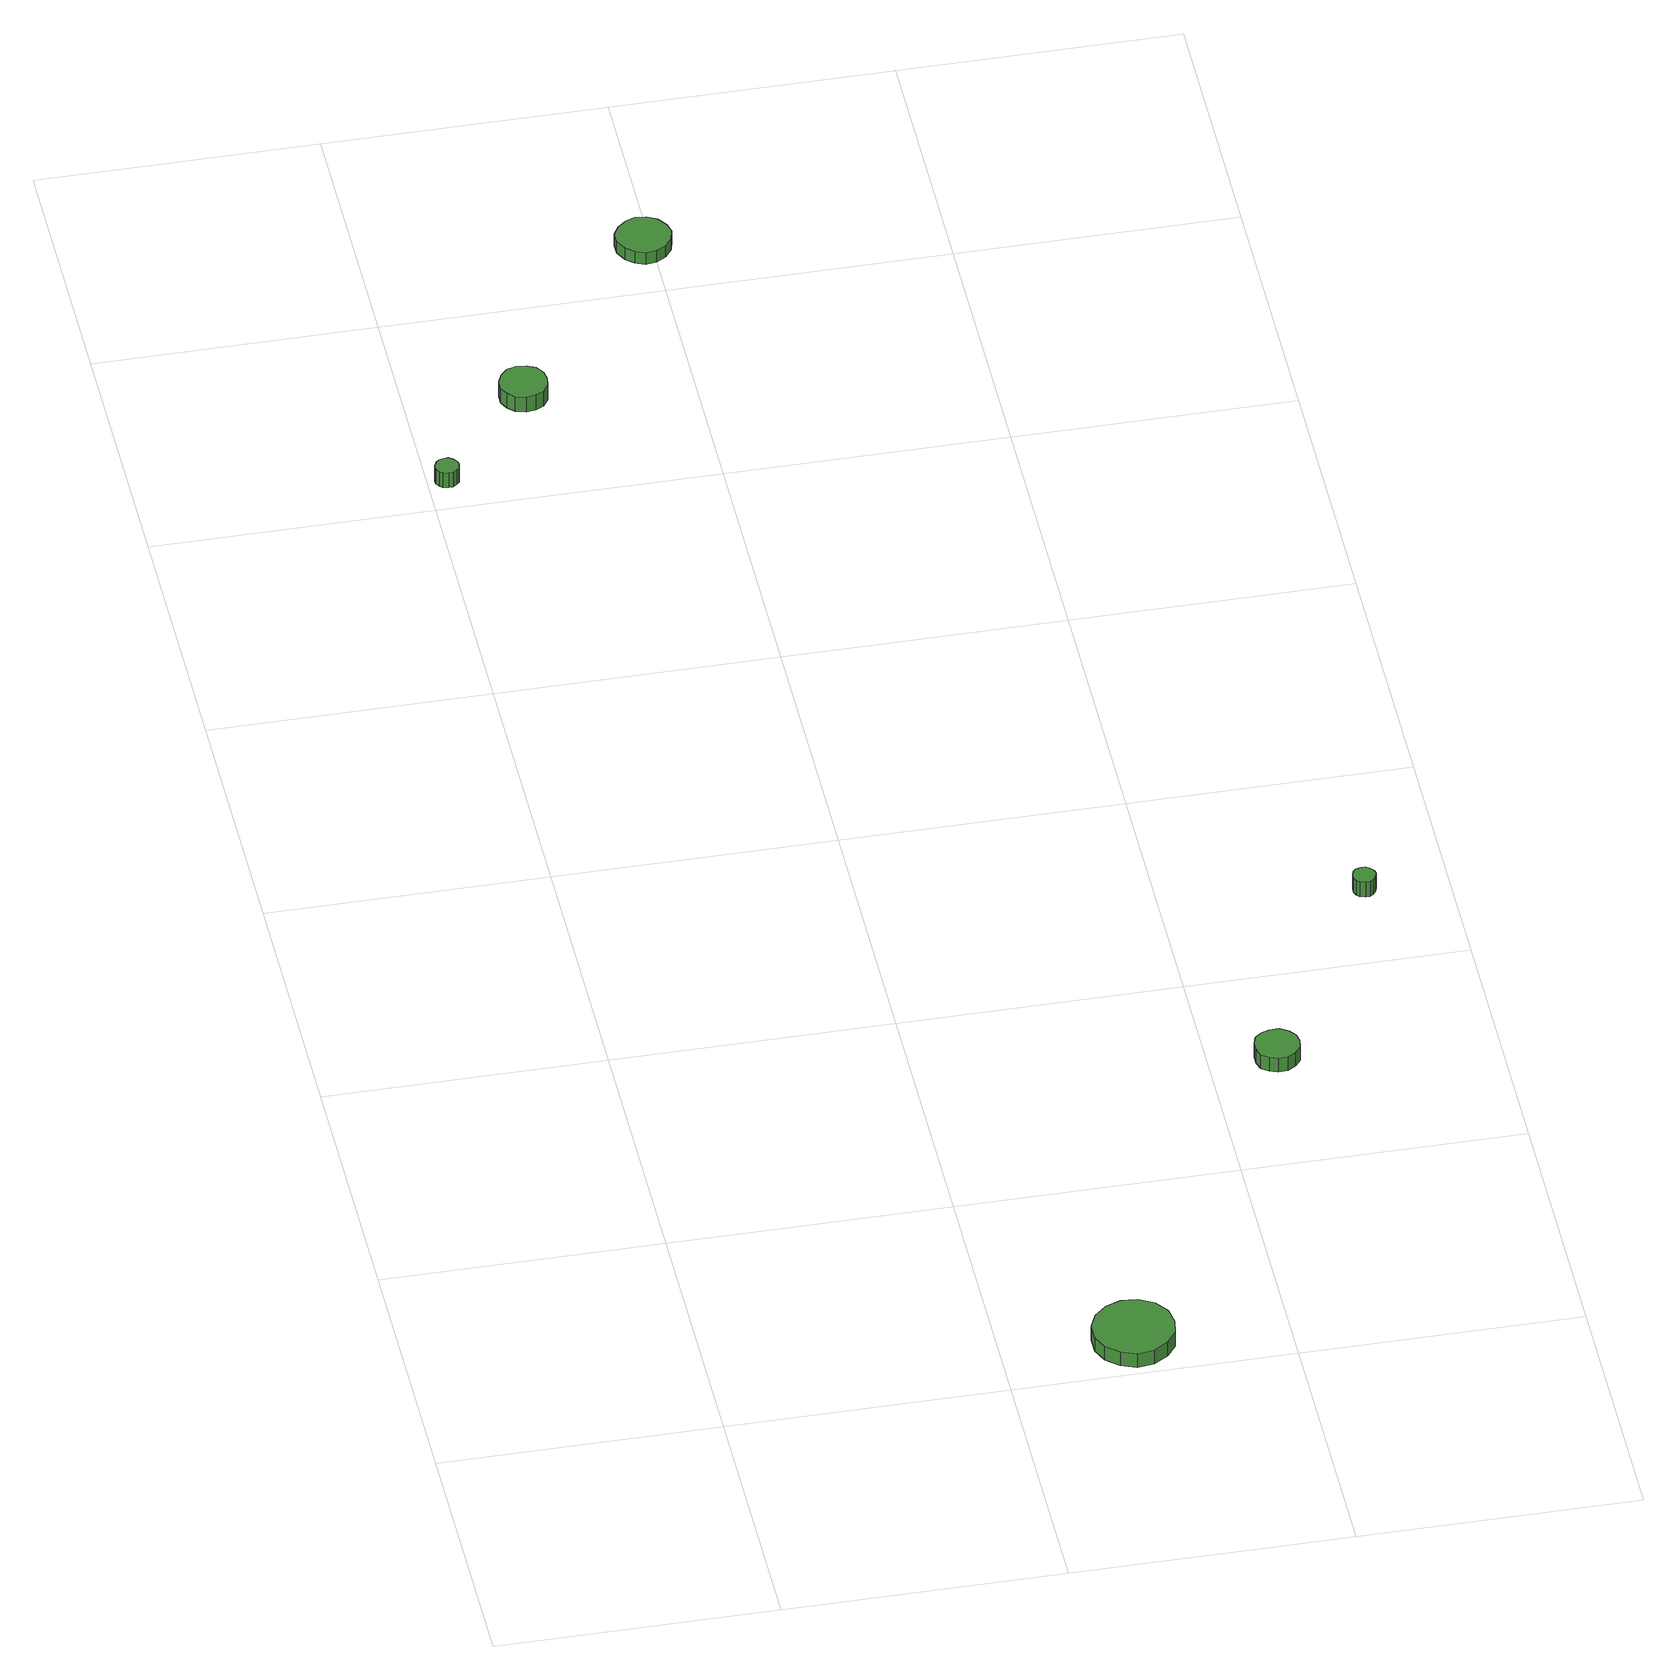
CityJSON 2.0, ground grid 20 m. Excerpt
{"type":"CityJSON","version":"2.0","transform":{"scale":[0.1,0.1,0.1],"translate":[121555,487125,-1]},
"CityObjects":{
"tree1":{"type":"SolitaryVegetationObject","attributes":{"function":"something"},"geometry":[{"type":"MultiSurface","lod":"1","boundaries":[[[0,1,2,3,4,5,6,7,8,9,10,11,12,13,14]],[[15,16,17,18,19,20,21,22,23,24,25,26,27,28,29]],[[0,29,28,1]],[[1,28,27,2]],[[2,27,26,3]],[[3,26,25,4]],[[4,25,24,5]],[[5,24,23,6]],[[6,23,22,7]],[[7,22,21,8]],[[8,21,20,9]],[[9,20,19,10]],[[10,19,18,11]],[[11,18,17,12]],[[12,17,16,13]],[[13,16,15,14]],[[14,15,29,0]]]}]},
"tree2":{"type":"SolitaryVegetationObject","attributes":{"function":"something"},"geometry":[{"type":"MultiSurface","lod":"1","boundaries":[[[30,31,32,33,34,35,36,37,38,39,40,41,42,43,44]],[[45,46,47,48,49,50,51,52,53,54,55,56,57,58,59]],[[30,59,58,31]],[[31,58,57,32]],[[32,57,56,33]],[[33,56,55,34]],[[34,55,54,35]],[[35,54,53,36]],[[36,53,52,37]],[[37,52,51,38]],[[38,51,50,39]],[[39,50,49,40]],[[40,49,48,41]],[[41,48,47,42]],[[42,47,46,43]],[[43,46,45,44]],[[44,45,59,30]]]}]},
"tree3":{"type":"SolitaryVegetationObject","attributes":{"function":"something"},"geometry":[{"type":"MultiSurface","lod":"1","boundaries":[[[60,61,62,63,64,65,66,67,68,69,70,71,72,73,74]],[[75,76,77,78,79,80,81,82,83,84,85,86,87,88,89]],[[60,89,88,61]],[[61,88,87,62]],[[62,87,86,63]],[[63,86,85,64]],[[64,85,84,65]],[[65,84,83,66]],[[66,83,82,67]],[[67,82,81,68]],[[68,81,80,69]],[[69,80,79,70]],[[70,79,78,71]],[[71,78,77,72]],[[72,77,76,73]],[[73,76,75,74]],[[74,75,89,60]]]}]},
"tree4":{"type":"SolitaryVegetationObject","attributes":{"function":"something"},"geometry":[{"type":"MultiSurface","lod":"1","boundaries":[[[90,91,92,93,94,95,96,97,98,99,100,101,102,103,104]],[[105,106,107,108,109,110,111,112,113,114,115,116,117,118,119]],[[90,119,118,91]],[[91,118,117,92]],[[92,117,116,93]],[[93,116,115,94]],[[94,115,114,95]],[[95,114,113,96]],[[96,113,112,97]],[[97,112,111,98]],[[98,111,110,99]],[[99,110,109,100]],[[100,109,108,101]],[[101,108,107,102]],[[102,107,106,103]],[[103,106,105,104]],[[104,105,119,90]]]}]},
"tree5":{"type":"SolitaryVegetationObject","attributes":{"function":"something"},"geometry":[{"type":"MultiSurface","lod":"1","boundaries":[[[120,121,122,123,124,125,126,127,128,129,130,131,132,133,134]],[[135,136,137,138,139,140,141,142,143,144,145,146,147,148,149]],[[120,149,148,121]],[[121,148,147,122]],[[122,147,146,123]],[[123,146,145,124]],[[124,145,144,125]],[[125,144,143,126]],[[126,143,142,127]],[[127,142,141,128]],[[128,141,140,129]],[[129,140,139,130]],[[130,139,138,131]],[[131,138,137,132]],[[132,137,136,133]],[[133,136,135,134]],[[134,135,149,120]]]}]},
"tree6":{"type":"SolitaryVegetationObject","attributes":{"function":"something"},"geometry":[{"type":"MultiSurface","lod":"1","boundaries":[[[150,151,152,153,154,155,156,157,158,159,160,161,162,163,164]],[[165,166,167,168,169,170,171,172,173,174,175,176,177,178,179]],[[150,179,178,151]],[[151,178,177,152]],[[152,177,176,153]],[[153,176,175,154]],[[154,175,174,155]],[[155,174,173,156]],[[156,173,172,157]],[[157,172,171,158]],[[158,171,170,159]],[[159,170,169,160]],[[160,169,168,161]],[[161,168,167,162]],[[162,167,166,163]],[[163,166,165,164]],[[164,165,179,150]]]}]}
},
"vertices":[
[321,36,18],[319,48,18],[312,58,18],[301,64,18],[289,65,18],[278,61,18],[269,53,18],[264,42,18],[264,30,18],[269,19,18],[278,11,18],[289,7,18],[301,8,18],[312,15,18],[319,24,18],[319,24,6],[312,15,6],[301,8,6],[289,7,6],[278,11,6],[269,19,6],[264,30,6],[264,42,6],[269,53,6],[278,61,6],[289,65,6],[301,64,6],[312,58,6],[319,48,6],[321,36,6],
[21,1023,25],[20,1026,25],[18,1029,25],[15,1031,25],[12,1031,25],[8,1030,25],[6,1028,25],[4,1024,25],[4,1021,25],[6,1018,25],[8,1016,25],[12,1015,25],[15,1015,25],[18,1017,25],[20,1019,25],[20,1019,12],[18,1017,12],[15,1015,12],[12,1015,12],[8,1016,12],[6,1018,12],[4,1021,12],[4,1024,12],[6,1028,12],[8,1030,12],[12,1031,12],[15,1031,12],[18,1029,12],[20,1026,12],[21,1023,12],
[99,1108,19],[98,1115,19],[94,1121,19],[88,1124,19],[81,1125,19],[74,1123,19],[69,1118,19],[66,1111,19],[66,1104,19],[69,1098,19],[74,1093,19],[81,1091,19],[88,1092,19],[94,1095,19],[98,1101,19],[98,1101,6],[94,1095,6],[88,1092,6],[81,1091,6],[74,1093,6],[69,1098,6],[66,1104,6],[66,1111,6],[69,1118,6],[74,1123,6],[81,1125,6],[88,1124,6],[94,1121,6],[98,1115,6],[99,1108,6],
[462,307,24],[461,313,24],[457,318,24],[451,322,24],[444,322,24],[438,320,24],[433,316,24],[431,310,24],[431,303,24],[433,297,24],[438,293,24],[444,291,24],[451,291,24],[457,295,24],[461,300,24],[461,300,12],[457,295,12],[451,291,12],[444,291,12],[438,293,12],[433,297,12],[431,303,12],[431,310,12],[433,316,12],[438,320,12],[444,322,12],[451,322,12],[457,318,12],[461,313,12],[462,307,12],
[214,1250,16],[212,1257,16],[207,1264,16],[200,1268,16],[192,1269,16],[185,1266,16],[179,1261,16],[175,1254,16],[175,1246,16],[179,1238,16],[185,1233,16],[192,1230,16],[200,1231,16],[207,1235,16],[212,1242,16],[212,1242,6],[207,1235,6],[200,1231,6],[192,1230,6],[185,1233,6],[179,1238,6],[175,1246,6],[175,1254,6],[179,1261,6],[185,1266,6],[192,1269,6],[200,1268,6],[207,1264,6],[212,1257,6],[214,1250,6],
[547,465,30],[546,468,30],[544,471,30],[541,473,30],[538,473,30],[534,472,30],[532,470,30],[531,467,30],[531,463,30],[532,460,30],[534,458,30],[538,457,30],[541,457,30],[544,459,30],[546,462,30],[546,462,17],[544,459,17],[541,457,17],[538,457,17],[534,458,17],[532,460,17],[531,463,17],[531,467,17],[532,470,17],[534,472,17],[538,473,17],[541,473,17],[544,471,17],[546,468,17],[547,465,17]
]}
